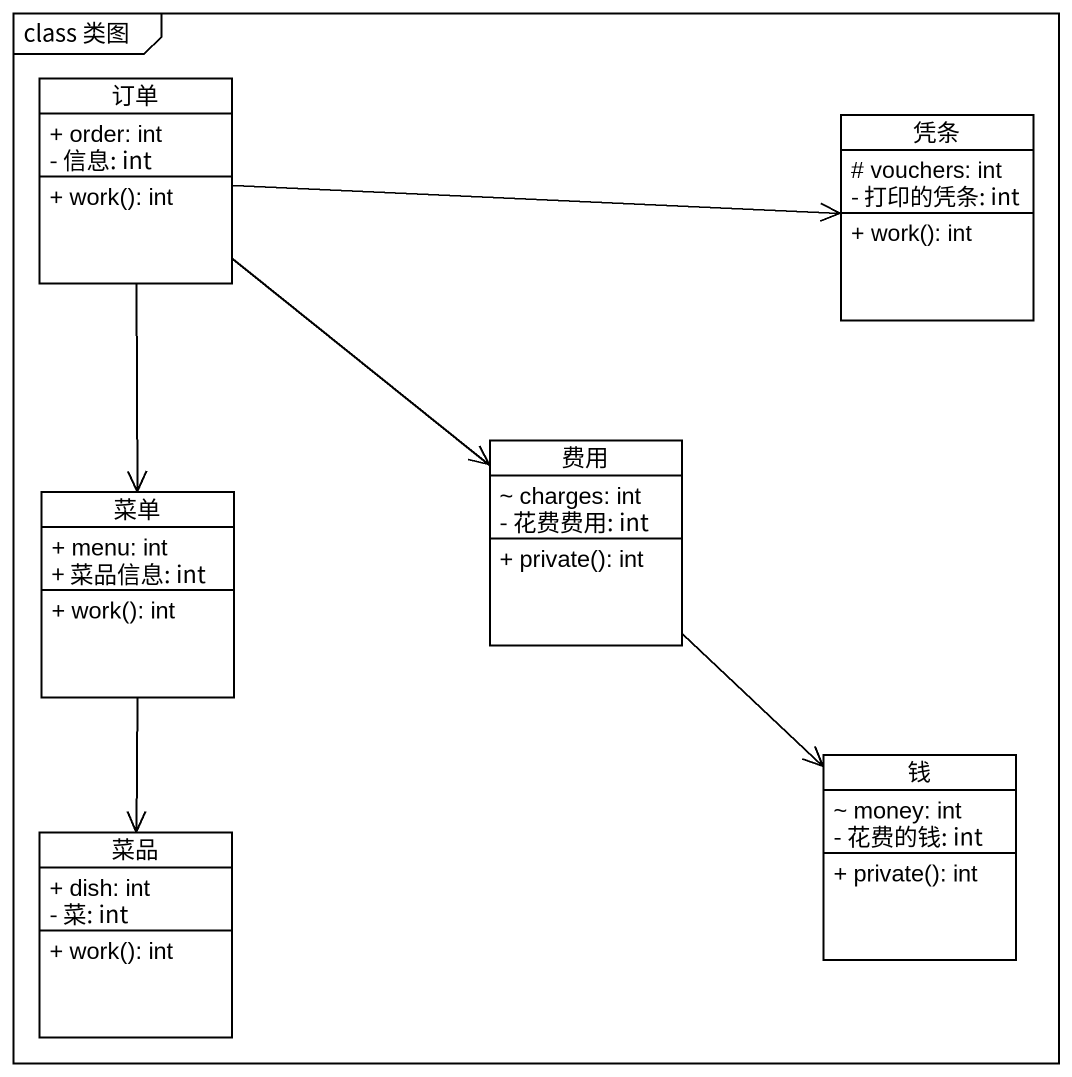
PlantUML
@startuml
mainframe class 类图
hide circle
hide empty members
skinparam classAttributeIconSize 0
class 订单 {
  + order: int
  - 信息: int
  + work(): int
}
class 凭条 {
  # vouchers: int
  - 打印的凭条: int
  + work(): int
}
class 费用 {
  ~ charges: int
  - 花费费用: int
  + private(): int
}
class 菜单 {
  + menu: int
  + 菜品信息: int
  + work(): int
}
class 钱 {
  ~ money: int
  - 花费的钱: int
  + private(): int
}
class 菜品 {
  + dish: int
  - 菜: int
  + work(): int
}
订单 -right-> 凭条
订单 --> 费用
订单 --> 菜单
费用 --> 钱
菜单 --> 菜品
@enduml
